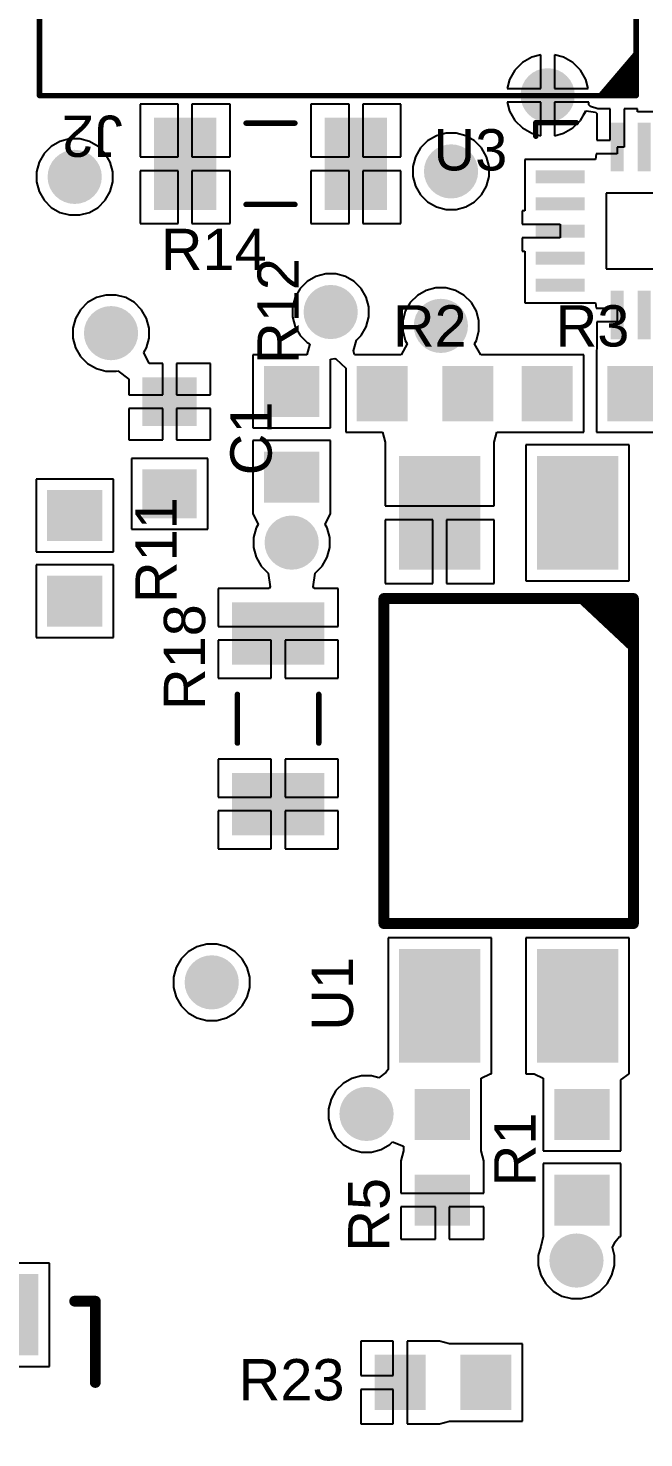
# Model space of a CAD drawing. Header units: inches. Extents: x 0 to 100, y 0 to 65.
# Drawn here: x 24.89 to 36.24, y 25.98 to 51.99 of the extents above; entities that cross this region are included whole.
import ezdxf

# ---------------------------------------------------------------- set-up
doc = ezdxf.new("R2010")
doc.units = ezdxf.units.IN
for name, color, linetype in [('Multi-Layer', 9, 'Continuous'), ('Pad Holes', 156, 'Continuous'), ('Top Layer', 1, 'Continuous'), ('Top Overlay', 2, 'Continuous'), ('Via Holes', 16, 'Continuous')]:
    doc.layers.add(name, color=color, linetype=linetype)
doc.styles.add('Arial', font='', dxfattribs={"height": 0.2})
doc.styles.get('Arial').set_extended_font_data('Arial')

# ---------------------------------------------------------------- blocks, each defined once
blk = doc.blocks.new('ESP32_WROOM_32E_318')
at = {"layer": 'Top Layer'}
for points in [[(-9.5, 9.33), (-8, 9.33), (-8, 8.43), (-9.5, 8.43)], [(8, 9.33), (9.5, 9.33), (9.5, 8.43), (8, 8.43)], [(-9.5, 8.06), (-8, 8.06), (-8, 7.16), (-9.5, 7.16)], [(8, 8.06), (9.5, 8.06), (9.5, 7.16), (8, 7.16)], [(-9.5, 6.79), (-8, 6.79), (-8, 5.89), (-9.5, 5.89)], [(8, 6.79), (9.5, 6.79), (9.5, 5.89), (8, 5.89)], [(-9.5, 5.52), (-8, 5.52), (-8, 4.62), (-9.5, 4.62)], [(8, 5.52), (9.5, 5.52), (9.5, 4.62), (8, 4.62)], [(-9.5, 4.25), (-8, 4.25), (-8, 3.35), (-9.5, 3.35)], [(8, 4.25), (9.5, 4.25), (9.5, 3.35), (8, 3.35)], [(-9.5, 2.98), (-8, 2.98), (-8, 2.08), (-9.5, 2.08)], [(-3.35, 3.01), (-2.45, 3.01), (-2.45, 2.11), (-3.35, 2.11)], [(-1.95, 3.01), (-1.05, 3.01), (-1.05, 2.11), (-1.95, 2.11)], [(-0.55, 3.01), (0.35, 3.01), (0.35, 2.11), (-0.55, 2.11)], [(8, 2.98), (9.5, 2.98), (9.5, 2.08), (8, 2.08)], [(-9.5, 1.71), (-8, 1.71), (-8, 0.81), (-9.5, 0.81)], [(-3.35, 1.61), (-2.45, 1.61), (-2.45, 0.71), (-3.35, 0.71)], [(-1.95, 1.61), (-1.05, 1.61), (-1.05, 0.71), (-1.95, 0.71)], [(-0.55, 1.61), (0.35, 1.61), (0.35, 0.71), (-0.55, 0.71)], [(8, 1.71), (9.5, 1.71), (9.5, 0.81), (8, 0.81)], [(-9.5, 0.44), (-8, 0.44), (-8, -0.46), (-9.5, -0.46)], [(8, 0.44), (9.5, 0.44), (9.5, -0.46), (8, -0.46)], [(-3.35, 0.21), (-2.45, 0.21), (-2.45, -0.69), (-3.35, -0.69)], [(-1.95, 0.21), (-1.05, 0.21), (-1.05, -0.69), (-1.95, -0.69)], [(-0.55, 0.21), (0.35, 0.21), (0.35, -0.69), (-0.55, -0.69)], [(-9.5, -0.83), (-8, -0.83), (-8, -1.73), (-9.5, -1.73)], [(8, -0.83), (9.5, -0.83), (9.5, -1.73), (8, -1.73)], [(-9.5, -2.1), (-8, -2.1), (-8, -3), (-9.5, -3)], [(8, -2.1), (9.5, -2.1), (9.5, -3), (8, -3)], [(-9.5, -3.37), (-8, -3.37), (-8, -4.27), (-9.5, -4.27)], [(8, -3.37), (9.5, -3.37), (9.5, -4.27), (8, -4.27)], [(-9.5, -4.64), (-8, -4.64), (-8, -5.54), (-9.5, -5.54)], [(8, -4.64), (9.5, -4.64), (9.5, -5.54), (8, -5.54)], [(-9.5, -5.91), (-8, -5.91), (-8, -6.81), (-9.5, -6.81)], [(8, -5.91), (9.5, -5.91), (9.5, -6.81), (8, -6.81)], [(-9.5, -7.18), (-8, -7.18), (-8, -8.08), (-9.5, -8.08)], [(8, -7.18), (9.5, -7.18), (9.5, -8.08), (8, -8.08)], [(-6.165, -9.63), (-6.165, -8.13), (-5.265, -8.13), (-5.265, -9.63)], [(-4.895, -9.63), (-4.895, -8.13), (-3.995, -8.13), (-3.995, -9.63)], [(-3.625, -9.63), (-3.625, -8.13), (-2.725, -8.13), (-2.725, -9.63)], [(-2.355, -9.63), (-2.355, -8.13), (-1.455, -8.13), (-1.455, -9.63)], [(-1.085, -9.63), (-1.085, -8.13), (-0.185, -8.13), (-0.185, -9.63)], [(0.185, -9.63), (0.185, -8.13), (1.085, -8.13), (1.085, -9.63)], [(1.455, -9.63), (1.455, -8.13), (2.355, -8.13), (2.355, -9.63)], [(2.725, -9.63), (2.725, -8.13), (3.625, -8.13), (3.625, -9.63)], [(3.995, -9.63), (3.995, -8.13), (4.895, -8.13), (4.895, -9.63)], [(5.265, -9.63), (5.265, -8.13), (6.165, -8.13), (6.165, -9.63)]]:
    blk.add_hatch(color=1, dxfattribs=at).paths.add_polyline_path(points)
at = {"layer": 'Top Overlay', "const_width": 0.2}
for points in [[(-9, 16.37), (-9, 10.75)], [(-9, 16.37), (9, 16.37)], [(9, 16.37), (9, 11)], [(-9, -8.75), (-9, -9.13)], [(9, -8.75), (9, -9.13)], [(-9, -9.13), (-7.63, -9.13)], [(7.5, -9.13), (9, -9.13)]]:
    blk.add_lwpolyline(points, dxfattribs=at)
at = {"layer": 'Top Overlay', "const_width": 0.1}
for points in [[(-9.05, 16.37, 1), (-8.95, 16.37, 1)], [(-9.05, 16.37, 1), (-8.95, 16.37, 1)], [(8.95, 16.37, 1), (9.05, 16.37, 1)], [(8.95, 16.37, 1), (9.05, 16.37, 1)], [(8.95, 11, 1), (9.05, 11, 1)], [(-9.05, 10.75, 1), (-8.95, 10.75, 1)], [(-9.05, -8.75, 1), (-8.95, -8.75, 1)], [(8.95, -8.75, 1), (9.05, -8.75, 1)], [(-9.05, -9.13, 1), (-8.95, -9.13, 1)], [(-9.05, -9.13, 1), (-8.95, -9.13, 1)], [(-7.68, -9.13, 1), (-7.58, -9.13, 1)], [(7.45, -9.13, 1), (7.55, -9.13, 1)], [(8.95, -9.13, 1), (9.05, -9.13, 1)], [(8.95, -9.13, 1), (9.05, -9.13, 1)]]:
    blk.add_lwpolyline(points, format="xyb", close=True, dxfattribs=at)
blk = doc.blocks.new('RESC3115X06N_328')
at = {"layer": 'Top Layer'}
for points in [[(-2.15, -0.85), (-2.15, 0.85), (-1, 0.85), (-1, -0.85)], [(1, -0.85), (1, 0.85), (2.15, 0.85), (2.15, -0.85)]]:
    blk.add_hatch(color=1, dxfattribs=at).paths.add_polyline_path(points)
at = {"layer": 'Top Overlay', "const_width": 0.1}
for points in [[(-0.45, 0.75), (0.45, 0.75)], [(-0.45, -0.75), (0.45, -0.75)]]:
    blk.add_lwpolyline(points, dxfattribs=at)
at = {"layer": 'Top Overlay', "const_width": 0.05}
for points in [[(-0.475, 0.75, 1), (-0.425, 0.75, 1)], [(0.425, 0.75, 1), (0.475, 0.75, 1)], [(-0.475, -0.75, 1), (-0.425, -0.75, 1)], [(0.425, -0.75, 1), (0.475, -0.75, 1)]]:
    blk.add_lwpolyline(points, format="xyb", close=True, dxfattribs=at)
blk = doc.blocks.new('RESC3115X06N_329')
at = {"layer": 'Top Layer'}
for points in [[(-2.15, -0.85), (-2.15, 0.85), (-1, 0.85), (-1, -0.85)], [(1, -0.85), (1, 0.85), (2.15, 0.85), (2.15, -0.85)]]:
    blk.add_hatch(color=1, dxfattribs=at).paths.add_polyline_path(points)
at = {"layer": 'Top Overlay', "const_width": 0.1}
for points in [[(-0.45, 0.75), (0.45, 0.75)], [(-0.45, -0.75), (0.45, -0.75)]]:
    blk.add_lwpolyline(points, dxfattribs=at)
at = {"layer": 'Top Overlay', "const_width": 0.05}
for points in [[(-0.475, 0.75, 1), (-0.425, 0.75, 1)], [(0.425, 0.75, 1), (0.475, 0.75, 1)], [(-0.475, -0.75, 1), (-0.425, -0.75, 1)], [(0.425, -0.75, 1), (0.475, -0.75, 1)]]:
    blk.add_lwpolyline(points, format="xyb", close=True, dxfattribs=at)
blk = doc.blocks.new('74LVC125ABQ_331')
at = {"layer": 'Top Layer'}
for points in [[(-1.12, 0.85), (-1.12, 1.75), (-0.88, 1.75), (-0.88, 0.85)], [(-0.62, 0.85), (-0.62, 1.75), (-0.38, 1.75), (-0.38, 0.85)], [(-0.12, 0.85), (-0.12, 1.75), (0.12, 1.75), (0.12, 0.85)], [(0.38, 0.85), (0.38, 1.75), (0.62, 1.75), (0.62, 0.85)], [(0.88, 0.85), (0.88, 1.75), (1.12, 1.75), (1.12, 0.85)], [(-2, 0.37), (-1.1, 0.37), (-1.1, 0.13), (-2, 0.13)], [(1.1, 0.37), (2, 0.37), (2, 0.13), (1.1, 0.13)], [(-2, -0.13), (-1.1, -0.13), (-1.1, -0.37), (-2, -0.37)], [(1.1, -0.13), (2, -0.13), (2, -0.37), (1.1, -0.37)], [(-1.12, -1.75), (-1.12, -0.85), (-0.88, -0.85), (-0.88, -1.75)], [(-0.62, -1.75), (-0.62, -0.85), (-0.38, -0.85), (-0.38, -1.75)], [(-0.12, -1.75), (-0.12, -0.85), (0.12, -0.85), (0.12, -1.75)], [(0.38, -1.75), (0.38, -0.85), (0.62, -0.85), (0.62, -1.75)], [(0.88, -1.75), (0.88, -0.85), (1.12, -0.85), (1.12, -1.75)]]:
    blk.add_hatch(color=1, dxfattribs=at).paths.add_polyline_path(points)
for p, q in [((-0.7, 0.45), (-0.7, -0.45)), ((0.7, 0.45), (-0.7, 0.45)), ((0.7, -0.45), (0.7, 0.45)), ((-0.7, -0.45), (0.7, -0.45))]:
    blk.add_line(p, q, dxfattribs=at)
at = {"layer": 'Top Overlay', "const_width": 0.1}
for points in [[(-2, -1.75), (-2, -1)], [(-1.75, -1.75), (-2, -1.75)]]:
    blk.add_lwpolyline(points, dxfattribs=at)
at = {"layer": 'Top Overlay', "const_width": 0.05}
for points in [[(-2.025, -1, 1), (-1.975, -1, 1)], [(-2.025, -1.75, 1), (-1.975, -1.75, 1)], [(-2.025, -1.75, 1), (-1.975, -1.75, 1)], [(-1.775, -1.75, 1), (-1.725, -1.75, 1)]]:
    blk.add_lwpolyline(points, format="xyb", close=True, dxfattribs=at)
blk = doc.blocks.new('FOD817A3SD_333')
at = {"layer": 'Top Layer'}
for points in [[(-5.6, 2.02), (-3.5, 2.02), (-3.5, 0.52), (-5.6, 0.52)], [(3.5, 2.02), (5.6, 2.02), (5.6, 0.52), (3.5, 0.52)], [(-5.6, -0.52), (-3.5, -0.52), (-3.5, -2.02), (-5.6, -2.02)], [(3.5, -0.52), (5.6, -0.52), (5.6, -2.02), (3.5, -2.02)]]:
    blk.add_hatch(color=1, dxfattribs=at).paths.add_polyline_path(points)
at = {"layer": 'Top Overlay'}
for points, const_width in [([(-2.969, -2.3), (-2.969, 2.3)], 0.2), ([(3.031, 2.3), (-2.969, 2.3)], 0.2), ([(3.031, -2.3), (3.031, 2.3)], 0.2), ([(-3.002, 1.336), (-2.143, 2.257)], 0.1), ([(-2.994, 1.379), (-2.958, 2.2)], 0.1), ([(-2.924, 1.422), (-2.958, 2.2)], 0.1), ([(-2.957, 1.294), (-2.065, 2.244)], 0.1), ([(-2.924, 1.422), (-2.884, 2.21)], 0.1), ([(-2.881, 1.442), (-2.884, 2.21)], 0.1), ([(-2.881, 1.442), (-2.814, 2.183)], 0.1), ([(-2.791, 1.563), (-2.814, 2.183)], 0.1), ([(-2.791, 1.563), (-2.744, 2.247)], 0.1), ([(-2.717, 1.663), (-2.744, 2.247)], 0.1), ([(-2.717, 1.663), (-2.664, 2.243)], 0.1), ([(-2.661, 1.723), (-2.664, 2.243)], 0.1), ([(-2.661, 1.723), (-2.621, 2.22)], 0.1), ([(-2.594, 1.763), (-2.621, 2.22)], 0.1), ([(-2.594, 1.763), (-2.537, 2.237)], 0.1), ([(-2.511, 1.84), (-2.537, 2.237)], 0.1), ([(-2.511, 1.84), (-2.494, 2.28)], 0.1), ([(-2.43, 1.953), (-2.494, 2.28)], 0.1), ([(-2.43, 1.953), (-2.424, 2.243)], 0.1), ([(-2.367, 1.99), (-2.424, 2.243)], 0.1), ([(-2.414, 1.96), (-2.254, 2.123)], 0.1), ([(-2.367, 1.99), (-2.334, 2.247)], 0.1), ([(-2.3, 2.056), (-2.334, 2.247)], 0.1), ([(-2.3, 2.056), (-2.247, 2.237)], 0.1), ([(-2.254, 2.123), (-2.19, 2.2)], 0.1), ([(-2.184, 2.227), (-2.247, 2.237)], 0.1), ([(-2.19, 2.2), (-2.184, 2.227)], 0.1), ([(-2.617, 1.806), (-2.521, 1.886)], 0.1), ([(-2.521, 1.886), (-2.414, 1.96)], 0.1), ([(3.031, -2.3), (-2.969, -2.3)], 0.2)]:
    blk.add_lwpolyline(points, dxfattribs=dict(at, const_width=const_width))
for points, const_width in [([(-3.019, 2.3, 1), (-2.919, 2.3, 1)], 0.1), ([(-3.019, 2.3, 1), (-2.919, 2.3, 1)], 0.1), ([(2.981, 2.3, 1), (3.081, 2.3, 1)], 0.1), ([(2.981, 2.3, 1), (3.081, 2.3, 1)], 0.1), ([(-2.983, 2.2, 1), (-2.933, 2.2, 1)], 0.05), ([(-2.983, 2.2, 1), (-2.933, 2.2, 1)], 0.05), ([(-2.909, 2.21, 1), (-2.859, 2.21, 1)], 0.05), ([(-2.909, 2.21, 1), (-2.859, 2.21, 1)], 0.05), ([(-2.839, 2.183, 1), (-2.789, 2.183, 1)], 0.05), ([(-2.839, 2.183, 1), (-2.789, 2.183, 1)], 0.05), ([(-2.769, 2.247, 1), (-2.719, 2.247, 1)], 0.05), ([(-2.769, 2.247, 1), (-2.719, 2.247, 1)], 0.05), ([(-2.689, 2.243, 1), (-2.639, 2.243, 1)], 0.05), ([(-2.689, 2.243, 1), (-2.639, 2.243, 1)], 0.05), ([(-2.646, 2.22, 1), (-2.596, 2.22, 1)], 0.05), ([(-2.646, 2.22, 1), (-2.596, 2.22, 1)], 0.05), ([(-2.562, 2.237, 1), (-2.512, 2.237, 1)], 0.05), ([(-2.562, 2.237, 1), (-2.512, 2.237, 1)], 0.05), ([(-2.519, 2.28, 1), (-2.469, 2.28, 1)], 0.05), ([(-2.519, 2.28, 1), (-2.469, 2.28, 1)], 0.05), ([(-2.449, 2.243, 1), (-2.399, 2.243, 1)], 0.05), ([(-2.449, 2.243, 1), (-2.399, 2.243, 1)], 0.05), ([(-2.359, 2.247, 1), (-2.309, 2.247, 1)], 0.05), ([(-2.359, 2.247, 1), (-2.309, 2.247, 1)], 0.05), ([(-2.325, 2.056, 1), (-2.275, 2.056, 1)], 0.05), ([(-2.325, 2.056, 1), (-2.275, 2.056, 1)], 0.05), ([(-2.279, 2.123, 1), (-2.229, 2.123, 1)], 0.05), ([(-2.279, 2.123, 1), (-2.229, 2.123, 1)], 0.05), ([(-2.272, 2.237, 1), (-2.222, 2.237, 1)], 0.05), ([(-2.272, 2.237, 1), (-2.222, 2.237, 1)], 0.05), ([(-2.215, 2.2, 1), (-2.165, 2.2, 1)], 0.05), ([(-2.215, 2.2, 1), (-2.165, 2.2, 1)], 0.05), ([(-2.209, 2.227, 1), (-2.159, 2.227, 1)], 0.05), ([(-2.209, 2.227, 1), (-2.159, 2.227, 1)], 0.05), ([(-2.168, 2.257, 1), (-2.118, 2.257, 1)], 0.05), ([(-2.09, 2.244, 1), (-2.04, 2.244, 1)], 0.05), ([(-2.642, 1.806, 1), (-2.592, 1.806, 1)], 0.05), ([(-2.546, 1.886, 1), (-2.496, 1.886, 1)], 0.05), ([(-2.546, 1.886, 1), (-2.496, 1.886, 1)], 0.05), ([(-2.536, 1.84, 1), (-2.486, 1.84, 1)], 0.05), ([(-2.536, 1.84, 1), (-2.486, 1.84, 1)], 0.05), ([(-2.455, 1.953, 1), (-2.405, 1.953, 1)], 0.05), ([(-2.455, 1.953, 1), (-2.405, 1.953, 1)], 0.05), ([(-2.439, 1.96, 1), (-2.389, 1.96, 1)], 0.05), ([(-2.439, 1.96, 1), (-2.389, 1.96, 1)], 0.05), ([(-2.392, 1.99, 1), (-2.342, 1.99, 1)], 0.05), ([(-2.392, 1.99, 1), (-2.342, 1.99, 1)], 0.05), ([(-2.816, 1.563, 1), (-2.766, 1.563, 1)], 0.05), ([(-2.816, 1.563, 1), (-2.766, 1.563, 1)], 0.05), ([(-2.742, 1.663, 1), (-2.692, 1.663, 1)], 0.05), ([(-2.742, 1.663, 1), (-2.692, 1.663, 1)], 0.05), ([(-2.686, 1.723, 1), (-2.636, 1.723, 1)], 0.05), ([(-2.686, 1.723, 1), (-2.636, 1.723, 1)], 0.05), ([(-2.619, 1.763, 1), (-2.569, 1.763, 1)], 0.05), ([(-2.619, 1.763, 1), (-2.569, 1.763, 1)], 0.05), ([(-3.027, 1.336, 1), (-2.977, 1.336, 1)], 0.05), ([(-3.019, 1.379, 1), (-2.969, 1.379, 1)], 0.05), ([(-2.982, 1.294, 1), (-2.932, 1.294, 1)], 0.05), ([(-2.949, 1.422, 1), (-2.899, 1.422, 1)], 0.05), ([(-2.949, 1.422, 1), (-2.899, 1.422, 1)], 0.05), ([(-2.906, 1.442, 1), (-2.856, 1.442, 1)], 0.05), ([(-2.906, 1.442, 1), (-2.856, 1.442, 1)], 0.05), ([(-3.019, -2.3, 1), (-2.919, -2.3, 1)], 0.1), ([(-3.019, -2.3, 1), (-2.919, -2.3, 1)], 0.1), ([(2.981, -2.3, 1), (3.081, -2.3, 1)], 0.1), ([(2.981, -2.3, 1), (3.081, -2.3, 1)], 0.1)]:
    blk.add_lwpolyline(points, format="xyb", close=True, dxfattribs=dict(at, const_width=const_width))
blk = doc.blocks.new('RES_0603_338')
at = {"layer": 'Top Layer'}
for points in [[(-1.26, 0.51), (-0.32, 0.51), (-0.32, -0.51), (-1.26, -0.51)], [(0.32, 0.51), (1.26, 0.51), (1.26, -0.51), (0.32, -0.51)]]:
    blk.add_hatch(color=1, dxfattribs=at).paths.add_polyline_path(points)
blk = doc.blocks.new('RES_0603_340')
at = {"layer": 'Top Layer'}
for points in [[(-1.26, 0.51), (-0.32, 0.51), (-0.32, -0.51), (-1.26, -0.51)], [(0.32, 0.51), (1.26, 0.51), (1.26, -0.51), (0.32, -0.51)]]:
    blk.add_hatch(color=1, dxfattribs=at).paths.add_polyline_path(points)
blk = doc.blocks.new('RES_0603_344')
at = {"layer": 'Top Layer'}
for points in [[(-1.26, 0.51), (-0.32, 0.51), (-0.32, -0.51), (-1.26, -0.51)], [(0.32, 0.51), (1.26, 0.51), (1.26, -0.51), (0.32, -0.51)]]:
    blk.add_hatch(color=1, dxfattribs=at).paths.add_polyline_path(points)
blk = doc.blocks.new('RES_0603_345')
at = {"layer": 'Top Layer'}
for points in [[(-1.26, 0.51), (-0.32, 0.51), (-0.32, -0.51), (-1.26, -0.51)], [(0.32, 0.51), (1.26, 0.51), (1.26, -0.51), (0.32, -0.51)]]:
    blk.add_hatch(color=1, dxfattribs=at).paths.add_polyline_path(points)
blk = doc.blocks.new('T________B_____4P___2_54P_346')
at = {"layer": 'Multi-Layer'}
blk.add_hatch(color=9, dxfattribs=at).paths.add_polyline_path([(-4.785, 0.975), (-2.835, 0.975), (-2.835, -0.975), (-4.785, -0.975)])
h = blk.add_hatch(color=9, dxfattribs=at)
edge = h.paths.add_edge_path()
edge.add_arc((-1.27, 0), 0.975, 0, 360)
h = blk.add_hatch(color=9, dxfattribs=at)
edge = h.paths.add_edge_path()
edge.add_arc((1.27, 0), 0.975, 0, 360)
h = blk.add_hatch(color=9, dxfattribs=at)
edge = h.paths.add_edge_path()
edge.add_arc((3.81, 0), 0.975, 0, 360)
at = {"layer": 'Pad Holes'}
h = blk.add_hatch(color=7, dxfattribs=at)
edge = h.paths.add_edge_path()
edge.add_arc((-3.81, 0), 0.65, 0, 360)
h = blk.add_hatch(color=7, dxfattribs=at)
edge = h.paths.add_edge_path()
edge.add_arc((-1.27, 0), 0.65, 0, 360)
h = blk.add_hatch(color=7, dxfattribs=at)
edge = h.paths.add_edge_path()
edge.add_arc((1.27, 0), 0.65, 0, 360)
h = blk.add_hatch(color=7, dxfattribs=at)
edge = h.paths.add_edge_path()
edge.add_arc((3.81, 0), 0.65, 0, 360)
at = {"layer": 'Top Layer'}
blk.add_hatch(color=1, dxfattribs=at).paths.add_polyline_path([(-4.785, 0.975), (-2.835, 0.975), (-2.835, -0.975), (-4.785, -0.975)])
h = blk.add_hatch(color=1, dxfattribs=at)
edge = h.paths.add_edge_path()
edge.add_arc((-1.27, 0), 0.975, 0, 360)
h = blk.add_hatch(color=1, dxfattribs=at)
edge = h.paths.add_edge_path()
edge.add_arc((1.27, 0), 0.975, 0, 360)
h = blk.add_hatch(color=1, dxfattribs=at)
edge = h.paths.add_edge_path()
edge.add_arc((3.81, 0), 0.975, 0, 360)
at = {"layer": 'Top Overlay', "const_width": 0.1}
for points in [[(5.5, 3.25), (-5.5, 3.25)], [(-5.5, 3.25), (-5.5, -3.75)], [(-5.199, 3.238), (-5.49, 2.856)], [(-5.312, 3.21), (-5.49, 2.856)], [(-5.061, 3.243), (-5.488, 2.726)], [(-5.039, 3.229), (-5.488, 2.726)], [(-4.861, 3.227), (-5.485, 2.493)], [(-4.92, 3.229), (-5.481, 2.6)], [(-5.371, 3.236), (-5.479, 3.095)], [(-5.061, 3.243), (-5.461, 3.032)], [(-5.312, 3.21), (-5.461, 3.032)], [(-5.199, 3.238), (-5.371, 3.236)], [(-5.129, 3.208), (-5.216, 3.12)], [(-5.025, 3.208), (-5.129, 3.208)], [(-4.92, 3.229), (-5.039, 3.229)], [(5.5, 3.25), (5.5, -3.75)], [(-5.481, 2.6), (-5.485, 2.493)], [(5.5, -3.75), (-5.5, -3.75)]]:
    blk.add_lwpolyline(points, dxfattribs=at)
at = {"layer": 'Top Overlay', "const_width": 0.05}
for points in [[(-5.525, 3.25, 1), (-5.475, 3.25, 1)], [(-5.525, 3.25, 1), (-5.475, 3.25, 1)], [(-5.504, 3.095, 1), (-5.454, 3.095, 1)], [(-5.396, 3.236, 1), (-5.346, 3.236, 1)], [(-5.396, 3.236, 1), (-5.346, 3.236, 1)], [(-5.337, 3.21, 1), (-5.287, 3.21, 1)], [(-5.337, 3.21, 1), (-5.287, 3.21, 1)], [(-5.241, 3.12, 1), (-5.191, 3.12, 1)], [(-5.224, 3.238, 1), (-5.174, 3.238, 1)], [(-5.224, 3.238, 1), (-5.174, 3.238, 1)], [(-5.154, 3.208, 1), (-5.104, 3.208, 1)], [(-5.154, 3.208, 1), (-5.104, 3.208, 1)], [(-5.086, 3.243, 1), (-5.036, 3.243, 1)], [(-5.086, 3.243, 1), (-5.036, 3.243, 1)], [(-5.064, 3.229, 1), (-5.014, 3.229, 1)], [(-5.064, 3.229, 1), (-5.014, 3.229, 1)], [(-5.05, 3.208, 1), (-5, 3.208, 1)], [(-4.945, 3.229, 1), (-4.895, 3.229, 1)], [(-4.945, 3.229, 1), (-4.895, 3.229, 1)], [(-4.886, 3.227, 1), (-4.836, 3.227, 1)], [(5.475, 3.25, 1), (5.525, 3.25, 1)], [(5.475, 3.25, 1), (5.525, 3.25, 1)], [(-5.515, 2.856, 1), (-5.465, 2.856, 1)], [(-5.515, 2.856, 1), (-5.465, 2.856, 1)], [(-5.486, 3.032, 1), (-5.436, 3.032, 1)], [(-5.486, 3.032, 1), (-5.436, 3.032, 1)], [(-5.513, 2.726, 1), (-5.463, 2.726, 1)], [(-5.513, 2.726, 1), (-5.463, 2.726, 1)], [(-5.506, 2.6, 1), (-5.456, 2.6, 1)], [(-5.506, 2.6, 1), (-5.456, 2.6, 1)], [(-5.51, 2.493, 1), (-5.46, 2.493, 1)], [(-5.51, 2.493, 1), (-5.46, 2.493, 1)], [(-5.525, -3.75, 1), (-5.475, -3.75, 1)], [(-5.525, -3.75, 1), (-5.475, -3.75, 1)], [(5.475, -3.75, 1), (5.525, -3.75, 1)], [(5.475, -3.75, 1), (5.525, -3.75, 1)]]:
    blk.add_lwpolyline(points, format="xyb", close=True, dxfattribs=at)
blk = doc.blocks.new('RES_0603_350')
at = {"layer": 'Top Layer'}
for points in [[(-1.26, 0.51), (-0.32, 0.51), (-0.32, -0.51), (-1.26, -0.51)], [(0.32, 0.51), (1.26, 0.51), (1.26, -0.51), (0.32, -0.51)]]:
    blk.add_hatch(color=1, dxfattribs=at).paths.add_polyline_path(points)
blk = doc.blocks.new('RES_0603_373')
at = {"layer": 'Top Layer'}
for points in [[(-1.26, 0.51), (-0.32, 0.51), (-0.32, -0.51), (-1.26, -0.51)], [(0.32, 0.51), (1.26, 0.51), (1.26, -0.51), (0.32, -0.51)]]:
    blk.add_hatch(color=1, dxfattribs=at).paths.add_polyline_path(points)
blk = doc.blocks.new('RES_0603_374')
at = {"layer": 'Top Layer'}
for points in [[(-1.26, 0.51), (-0.32, 0.51), (-0.32, -0.51), (-1.26, -0.51)], [(0.32, 0.51), (1.26, 0.51), (1.26, -0.51), (0.32, -0.51)]]:
    blk.add_hatch(color=1, dxfattribs=at).paths.add_polyline_path(points)
blk = doc.blocks.new('CAPC1608X10N_387')
at = {"layer": 'Top Layer'}
for points in [[(-1.3, -0.5), (-1.3, 0.5), (-0.4, 0.5), (-0.4, -0.5)], [(0.4, -0.5), (0.4, 0.5), (1.3, 0.5), (1.3, -0.5)]]:
    blk.add_hatch(color=1, dxfattribs=at).paths.add_polyline_path(points)

msp = doc.modelspace()

# ---------------------------------------------------------------- hatches: boundary and pattern name
at = {"layer": 'Top Layer'}
h = msp.add_hatch(color=1, dxfattribs=at)
edge = h.paths.add_edge_path()
edge.add_arc((34.469, 50.756), 0.5, 0, 360)
h = msp.add_hatch(color=1, dxfattribs=at)
edge = h.paths.add_edge_path()
edge.add_arc((25.75, 49.25), 0.5, 0, 360)
h = msp.add_hatch(color=1, dxfattribs=at)
edge = h.paths.add_edge_path()
edge.add_arc((32.688, 49.351), 0.5, 0, 360)
h = msp.add_hatch(color=1, dxfattribs=at)
edge = h.paths.add_edge_path()
edge.add_arc((30.469, 46.756), 0.5, 0, 360)
h = msp.add_hatch(color=1, dxfattribs=at)
edge = h.paths.add_edge_path()
edge.add_arc((26.42, 46.366), 0.5, 0, 360)
h = msp.add_hatch(color=1, dxfattribs=at)
edge = h.paths.add_edge_path()
edge.add_arc((32.5, 46.5), 0.5, 0, 360)
h = msp.add_hatch(color=1, dxfattribs=at)
edge = h.paths.add_edge_path()
edge.add_arc((29.75, 42.5), 0.5, 0, 360)
h = msp.add_hatch(color=1, dxfattribs=at)
edge = h.paths.add_edge_path()
edge.add_arc((28.276, 34.384), 0.5, 0, 360)
h = msp.add_hatch(color=1, dxfattribs=at)
edge = h.paths.add_edge_path()
edge.add_arc((31.13, 31.956), 0.5, 0, 360)
h = msp.add_hatch(color=1, dxfattribs=at)
edge = h.paths.add_edge_path()
edge.add_arc((35, 29.25), 0.5, 0, 360)
at = {"layer": 'Via Holes'}
h = msp.add_hatch(color=7, dxfattribs=at)
edge = h.paths.add_edge_path()
edge.add_arc((34.469, 50.756), 0.25, 0, 360)
h = msp.add_hatch(color=7, dxfattribs=at)
edge = h.paths.add_edge_path()
edge.add_arc((25.75, 49.25), 0.25, 0, 360)
h = msp.add_hatch(color=7, dxfattribs=at)
edge = h.paths.add_edge_path()
edge.add_arc((32.688, 49.351), 0.25, 0, 360)
h = msp.add_hatch(color=7, dxfattribs=at)
edge = h.paths.add_edge_path()
edge.add_arc((30.469, 46.756), 0.25, 0, 360)
h = msp.add_hatch(color=7, dxfattribs=at)
edge = h.paths.add_edge_path()
edge.add_arc((26.42, 46.366), 0.25, 0, 360)
h = msp.add_hatch(color=7, dxfattribs=at)
edge = h.paths.add_edge_path()
edge.add_arc((32.5, 46.5), 0.25, 0, 360)
h = msp.add_hatch(color=7, dxfattribs=at)
edge = h.paths.add_edge_path()
edge.add_arc((29.75, 42.5), 0.25, 0, 360)
h = msp.add_hatch(color=7, dxfattribs=at)
edge = h.paths.add_edge_path()
edge.add_arc((28.276, 34.384), 0.25, 0, 360)
h = msp.add_hatch(color=7, dxfattribs=at)
edge = h.paths.add_edge_path()
edge.add_arc((31.13, 31.956), 0.25, 0, 360)
h = msp.add_hatch(color=7, dxfattribs=at)
edge = h.paths.add_edge_path()
edge.add_arc((35, 29.25), 0.25, 0, 360)

# ---------------------------------------------------------------- linework, layer by layer
at = {"layer": 'Top Layer'}
for p, q in [((34.006, 51.36), (33.866, 51.219)), ((34.178, 51.459), (34.006, 51.36)), ((34.342, 51.503), (34.178, 51.459)), ((34.342, 50.883), (34.342, 51.503)), ((34.76, 51.459), (34.596, 51.503)), ((34.596, 51.503), (34.596, 50.883)), ((34.932, 51.36), (34.76, 51.459)), ((35.073, 51.219), (34.932, 51.36)), ((33.767, 51.047), (33.723, 50.883)), ((33.866, 51.219), (33.767, 51.047)), ((35.172, 51.047), (35.073, 51.219)), ((35.216, 50.883), (35.172, 51.047)), ((33.723, 50.883), (34.342, 50.883)), ((34.596, 50.883), (35.216, 50.883)), ((27.658, 50.595), (26.956, 50.595)), ((26.956, 50.595), (26.956, 49.618)), ((27.658, 49.618), (27.658, 50.595)), ((28.614, 50.595), (27.912, 50.595)), ((27.912, 50.595), (27.912, 49.618)), ((28.614, 49.618), (28.614, 50.595)), ((30.808, 50.595), (30.106, 50.595)), ((30.106, 50.595), (30.106, 49.618)), ((30.808, 49.618), (30.808, 50.595)), ((31.764, 50.595), (31.062, 50.595)), ((31.062, 50.595), (31.062, 49.618)), ((31.764, 49.618), (31.764, 50.595)), ((34.342, 50.629), (33.723, 50.629)), ((33.723, 50.629), (33.767, 50.465)), ((34.342, 50.01), (34.342, 50.629)), ((35.225, 50.629), (34.596, 50.629)), ((34.596, 50.629), (34.596, 50.01)), ((35.229, 50.578), (35.225, 50.629)), ((35.261, 50.549), (35.229, 50.578)), ((35.393, 50.504), (35.261, 50.549)), ((35.554, 50.504), (35.393, 50.504)), ((35.623, 50.504), (35.554, 50.504)), ((35.623, 49.927), (35.623, 50.504)), ((36.124, 50.504), (35.877, 50.504)), ((35.877, 50.504), (35.877, 49.8)), ((36.124, 50.453), (36.124, 50.504)), ((33.767, 50.465), (33.866, 50.293)), ((33.866, 50.293), (34.006, 50.153)), ((34.932, 50.153), (35.073, 50.293)), ((35.073, 50.293), (35.172, 50.465)), ((35.132, 50.396), (35.174, 50.466)), ((35.172, 50.465), (35.132, 50.396)), ((35.172, 50.465), (35.181, 50.467)), ((35.174, 50.466), (35.172, 50.465)), ((35.181, 50.467), (35.351, 50.445)), ((35.351, 50.445), (35.376, 50.422)), ((35.376, 50.422), (35.376, 50.315)), ((35.376, 50.315), (35.376, 50.315)), ((35.376, 50.315), (35.376, 50.308)), ((35.376, 50.308), (35.376, 49.927)), ((36.573, 50.453), (36.124, 50.453)), ((25.657, 49.953), (25.479, 49.905)), ((25.843, 49.953), (25.657, 49.953)), ((26.021, 49.905), (25.843, 49.953)), ((32.417, 50.007), (32.256, 49.914)), ((32.596, 50.055), (32.417, 50.007)), ((32.781, 50.055), (32.596, 50.055)), ((32.96, 50.007), (32.781, 50.055)), ((33.12, 49.914), (32.96, 50.007)), ((34.006, 50.153), (34.178, 50.054)), ((34.178, 50.054), (34.342, 50.01)), ((34.596, 50.01), (34.76, 50.054)), ((34.76, 50.054), (34.932, 50.153)), ((25.318, 49.813), (25.187, 49.682)), ((25.479, 49.905), (25.318, 49.813)), ((26.182, 49.813), (26.021, 49.905)), ((26.313, 49.682), (26.182, 49.813)), ((32.126, 49.783), (32.033, 49.623)), ((32.256, 49.914), (32.126, 49.783)), ((33.251, 49.783), (33.12, 49.914)), ((33.343, 49.623), (33.251, 49.783)), ((35.376, 49.927), (35.623, 49.927)), ((35.877, 49.8), (35.75, 49.8)), ((35.75, 49.8), (35.75, 49.673)), ((25.095, 49.521), (25.047, 49.343)), ((25.187, 49.682), (25.095, 49.521)), ((26.405, 49.521), (26.313, 49.682)), ((26.453, 49.343), (26.405, 49.521)), ((26.956, 49.618), (27.658, 49.618)), ((27.912, 49.618), (28.614, 49.618)), ((30.106, 49.618), (30.808, 49.618)), ((31.062, 49.618), (31.764, 49.618)), ((32.033, 49.623), (31.985, 49.444)), ((31.985, 49.444), (31.985, 49.259)), ((33.391, 49.444), (33.343, 49.623)), ((33.391, 49.259), (33.391, 49.444)), ((35.353, 49.573), (34.047, 49.573)), ((34.047, 49.573), (34.047, 48.624)), ((35.365, 49.673), (35.353, 49.573)), ((35.75, 49.673), (35.365, 49.673)), ((25.047, 49.343), (25.047, 49.157)), ((26.453, 49.157), (26.453, 49.343)), ((27.658, 49.364), (26.956, 49.364)), ((26.956, 49.364), (26.956, 48.387)), ((27.658, 48.387), (27.658, 49.364)), ((28.614, 49.364), (27.912, 49.364)), ((27.912, 49.364), (27.912, 48.387)), ((28.614, 48.387), (28.614, 49.364)), ((30.808, 49.364), (30.106, 49.364)), ((30.106, 49.364), (30.106, 48.387)), ((30.808, 48.387), (30.808, 49.364)), ((31.764, 49.364), (31.062, 49.364)), ((31.062, 49.364), (31.062, 48.387)), ((31.764, 48.387), (31.764, 49.364)), ((31.985, 49.259), (32.033, 49.08)), ((33.343, 49.08), (33.391, 49.259)), ((25.047, 49.157), (25.095, 48.979)), ((25.095, 48.979), (25.187, 48.818)), ((26.313, 48.818), (26.405, 48.979)), ((26.405, 48.979), (26.453, 49.157)), ((32.033, 49.08), (32.126, 48.92)), ((32.126, 48.92), (32.256, 48.789)), ((33.12, 48.789), (33.251, 48.92)), ((33.251, 48.92), (33.343, 49.08)), ((25.187, 48.818), (25.318, 48.687)), ((25.318, 48.687), (25.479, 48.595)), ((26.021, 48.595), (26.182, 48.687)), ((26.182, 48.687), (26.313, 48.818)), ((32.256, 48.789), (32.417, 48.696)), ((32.417, 48.696), (32.596, 48.648)), ((32.781, 48.648), (32.96, 48.696)), ((32.96, 48.696), (33.12, 48.789)), ((25.479, 48.595), (25.657, 48.547)), ((25.657, 48.547), (25.843, 48.547)), ((25.843, 48.547), (26.021, 48.595)), ((32.596, 48.648), (32.781, 48.648)), ((34.047, 48.624), (33.996, 48.624)), ((33.996, 48.624), (33.996, 48.377)), ((26.956, 48.387), (27.658, 48.387)), ((27.912, 48.387), (28.614, 48.387)), ((30.106, 48.387), (30.808, 48.387)), ((31.062, 48.387), (31.764, 48.387)), ((33.996, 48.377), (34.7, 48.377)), ((34.7, 48.377), (34.7, 48.123)), ((34.7, 48.123), (33.996, 48.123)), ((33.996, 48.123), (33.996, 47.876)), ((33.996, 47.876), (34.047, 47.876)), ((34.047, 47.876), (34.047, 46.927)), ((30.198, 47.412), (30.038, 47.319)), ((30.377, 47.459), (30.198, 47.412)), ((30.562, 47.459), (30.377, 47.459)), ((30.741, 47.412), (30.562, 47.459)), ((30.901, 47.319), (30.741, 47.412)), ((29.907, 47.188), (29.814, 47.028)), ((30.038, 47.319), (29.907, 47.188)), ((31.032, 47.188), (30.901, 47.319)), ((31.125, 47.028), (31.032, 47.188)), ((32.229, 47.155), (32.068, 47.063)), ((32.407, 47.203), (32.229, 47.155)), ((32.593, 47.203), (32.407, 47.203)), ((32.771, 47.155), (32.593, 47.203)), ((32.932, 47.063), (32.771, 47.155)), ((25.988, 46.929), (25.857, 46.798)), ((26.149, 47.021), (25.988, 46.929)), ((26.327, 47.069), (26.149, 47.021)), ((26.513, 47.069), (26.327, 47.069)), ((26.691, 47.021), (26.513, 47.069)), ((26.852, 46.929), (26.691, 47.021)), ((26.983, 46.798), (26.852, 46.929)), ((29.814, 47.028), (29.766, 46.849)), ((29.766, 46.849), (29.766, 46.664)), ((31.173, 46.849), (31.125, 47.028)), ((31.173, 46.664), (31.173, 46.849)), ((31.937, 46.932), (31.845, 46.771)), ((32.068, 47.063), (31.937, 46.932)), ((33.063, 46.932), (32.932, 47.063)), ((33.155, 46.771), (33.063, 46.932)), ((34.047, 46.927), (35.353, 46.927)), ((35.353, 46.927), (35.365, 46.827)), ((25.765, 46.637), (25.717, 46.458)), ((25.857, 46.798), (25.765, 46.637)), ((27.075, 46.637), (26.983, 46.798)), ((27.123, 46.458), (27.075, 46.637)), ((29.766, 46.664), (29.814, 46.485)), ((31.125, 46.485), (31.173, 46.664)), ((31.845, 46.771), (31.797, 46.593)), ((31.797, 46.593), (31.797, 46.407)), ((33.203, 46.593), (33.155, 46.771)), ((33.203, 46.407), (33.203, 46.593)), ((35.365, 46.827), (35.75, 46.827)), ((35.75, 46.573), (35.376, 46.573)), ((35.376, 46.573), (35.376, 46.163)), ((35.75, 46.827), (35.75, 46.573)), ((25.717, 46.458), (25.717, 46.273)), ((27.123, 46.273), (27.123, 46.458)), ((29.814, 46.485), (29.907, 46.325)), ((29.907, 46.325), (30.038, 46.194)), ((30.942, 46.234), (31.032, 46.325)), ((31.032, 46.325), (31.125, 46.485)), ((31.797, 46.407), (31.845, 46.229)), ((33.155, 46.229), (33.203, 46.407)), ((25.717, 46.273), (25.765, 46.094)), ((25.765, 46.094), (25.857, 45.934)), ((27.025, 46.007), (27.075, 46.094)), ((27.075, 46.094), (27.123, 46.273)), ((30.085, 46.166), (30.03, 45.963)), ((30.038, 46.194), (30.085, 46.166)), ((30.888, 46.038), (30.942, 46.234)), ((31.881, 46.166), (31.766, 45.963)), ((31.845, 46.229), (31.881, 46.166)), ((33.119, 46.166), (33.155, 46.229)), ((33.234, 45.963), (33.119, 46.166)), ((35.376, 46.163), (35.367, 45.963)), ((25.857, 45.934), (25.988, 45.803)), ((25.988, 45.803), (26.149, 45.711)), ((27.122, 45.804), (27.025, 46.007)), ((27.373, 45.804), (27.122, 45.804)), ((27.373, 45.227), (27.373, 45.804)), ((28.254, 45.804), (27.627, 45.804)), ((27.627, 45.804), (27.627, 45.227)), ((28.254, 45.227), (28.254, 45.804)), ((30.03, 45.963), (29.037, 45.963)), ((29.037, 45.963), (29.037, 44.617)), ((30.463, 45.877), (30.468, 45.886)), ((30.463, 44.617), (30.463, 45.877)), ((30.468, 45.886), (30.545, 45.897)), ((30.545, 45.897), (30.562, 45.894)), ((30.562, 45.894), (30.747, 45.72)), ((30.908, 45.963), (30.888, 46.038)), ((30.888, 46.038), (30.888, 46.038)), ((30.888, 46.038), (30.888, 46.038)), ((30.888, 46.038), (30.888, 46.038)), ((30.921, 45.963), (30.908, 45.963)), ((31.766, 45.963), (30.921, 45.963)), ((33.584, 45.963), (33.234, 45.963)), ((33.73, 45.963), (33.584, 45.963)), ((33.876, 45.963), (33.73, 45.963)), ((35.133, 45.963), (33.876, 45.963)), ((35.133, 44.537), (35.133, 45.963)), ((35.367, 45.963), (35.367, 45.797)), ((35.367, 45.797), (35.367, 44.537)), ((26.149, 45.711), (26.327, 45.663)), ((26.327, 45.663), (26.513, 45.663)), ((26.513, 45.663), (26.543, 45.671)), ((26.543, 45.671), (26.746, 45.516)), ((30.747, 45.72), (30.747, 44.537)), ((26.746, 45.516), (26.746, 45.227)), ((26.746, 45.227), (27.373, 45.227)), ((27.627, 45.227), (28.254, 45.227)), ((27.373, 44.973), (26.746, 44.973)), ((26.746, 44.973), (26.746, 44.396)), ((27.373, 44.396), (27.373, 44.973)), ((28.254, 44.973), (27.627, 44.973)), ((27.627, 44.973), (27.627, 44.396)), ((28.254, 44.396), (28.254, 44.973)), ((29.037, 44.617), (30.463, 44.617)), ((30.747, 44.537), (31.427, 44.537)), ((31.427, 44.537), (31.476, 44.354)), ((33.484, 44.354), (33.533, 44.537)), ((33.533, 44.537), (33.73, 44.537)), ((33.73, 44.537), (33.876, 44.537)), ((33.876, 44.537), (35.133, 44.537)), ((35.367, 44.537), (36.584, 44.537)), ((26.746, 44.396), (27.373, 44.396)), ((27.627, 44.396), (28.254, 44.396)), ((30.463, 44.383), (29.037, 44.383)), ((29.037, 44.383), (29.037, 43.037)), ((30.463, 43.037), (30.463, 44.383)), ((31.476, 44.354), (31.476, 44.334)), ((31.476, 44.334), (31.476, 43.177)), ((33.484, 44.334), (33.484, 44.354)), ((33.484, 43.177), (33.484, 44.334)), ((35.973, 44.303), (34.067, 44.303)), ((34.067, 44.303), (34.067, 41.797)), ((35.973, 41.797), (35.973, 44.303)), ((28.203, 44.053), (26.797, 44.053)), ((26.797, 44.053), (26.797, 42.747)), ((28.203, 42.747), (28.203, 44.053)), ((26.463, 43.673), (25.037, 43.673)), ((25.037, 43.673), (25.037, 42.327)), ((26.463, 42.327), (26.463, 43.673)), ((29.037, 43.037), (29.037, 43.037)), ((29.037, 43.037), (29.131, 42.834)), ((30.369, 42.834), (30.463, 43.037)), ((30.463, 43.037), (30.463, 43.037)), ((31.476, 43.177), (32.48, 43.177)), ((32.48, 43.177), (33.484, 43.177)), ((26.797, 42.747), (28.203, 42.747)), ((29.095, 42.771), (29.047, 42.593)), ((29.131, 42.834), (29.095, 42.771)), ((30.405, 42.771), (30.369, 42.834)), ((30.453, 42.593), (30.405, 42.771)), ((32.353, 42.923), (31.476, 42.923)), ((31.476, 42.923), (31.476, 41.746)), ((32.353, 41.746), (32.353, 42.923)), ((33.484, 42.923), (32.607, 42.923)), ((32.607, 42.923), (32.607, 41.746)), ((33.484, 41.746), (33.484, 42.923)), ((29.047, 42.593), (29.047, 42.407)), ((29.047, 42.407), (29.095, 42.229)), ((30.405, 42.229), (30.453, 42.407)), ((30.453, 42.407), (30.453, 42.593)), ((25.037, 42.327), (26.463, 42.327)), ((29.095, 42.229), (29.187, 42.068)), ((30.313, 42.068), (30.405, 42.229)), ((26.463, 42.093), (25.037, 42.093)), ((25.037, 42.093), (25.037, 40.747)), ((26.463, 40.747), (26.463, 42.093)), ((29.187, 42.068), (29.318, 41.937)), ((29.318, 41.937), (29.355, 41.682)), ((30.145, 41.682), (30.182, 41.937)), ((30.182, 41.937), (30.313, 42.068)), ((29.337, 41.654), (28.396, 41.654)), ((28.396, 41.654), (28.396, 40.952)), ((29.355, 41.682), (29.337, 41.654)), ((30.163, 41.654), (30.145, 41.682)), ((30.604, 41.654), (30.163, 41.654)), ((30.604, 40.952), (30.604, 41.654)), ((31.476, 41.746), (32.353, 41.746)), ((32.607, 41.746), (33.484, 41.746)), ((34.067, 41.797), (35.973, 41.797)), ((28.396, 40.952), (29.5, 40.952)), ((29.5, 40.952), (30.604, 40.952)), ((25.037, 40.747), (26.463, 40.747)), ((29.373, 40.698), (28.396, 40.698)), ((28.396, 40.698), (28.396, 39.996)), ((29.373, 39.996), (29.373, 40.698)), ((30.604, 40.698), (29.627, 40.698)), ((29.627, 40.698), (29.627, 39.996)), ((30.604, 39.996), (30.604, 40.698)), ((28.396, 39.996), (29.373, 39.996)), ((29.627, 39.996), (30.604, 39.996)), ((29.373, 38.504), (28.396, 38.504)), ((28.396, 38.504), (28.396, 37.802)), ((29.373, 37.802), (29.373, 38.504)), ((30.604, 38.504), (29.627, 38.504)), ((29.627, 38.504), (29.627, 37.802)), ((30.604, 37.802), (30.604, 38.504)), ((28.396, 37.802), (29.373, 37.802)), ((29.627, 37.802), (30.604, 37.802)), ((29.373, 37.548), (28.396, 37.548)), ((28.396, 37.548), (28.396, 36.846)), ((29.373, 36.846), (29.373, 37.548)), ((30.604, 37.548), (29.627, 37.548)), ((29.627, 37.548), (29.627, 36.846)), ((30.604, 36.846), (30.604, 37.548)), ((28.396, 36.846), (29.373, 36.846)), ((29.627, 36.846), (30.604, 36.846)), ((33.433, 35.203), (31.527, 35.203)), ((31.527, 35.203), (31.527, 32.773)), ((33.433, 32.697), (33.433, 35.203)), ((35.973, 35.203), (34.067, 35.203)), ((34.067, 35.203), (34.067, 32.697)), ((35.973, 32.729), (35.973, 35.203)), ((27.844, 34.947), (27.713, 34.816)), ((28.004, 35.039), (27.844, 34.947)), ((28.183, 35.087), (28.004, 35.039)), ((28.368, 35.087), (28.183, 35.087)), ((28.547, 35.039), (28.368, 35.087)), ((28.708, 34.947), (28.547, 35.039)), ((28.838, 34.816), (28.708, 34.947)), ((27.621, 34.656), (27.573, 34.477)), ((27.713, 34.816), (27.621, 34.656)), ((28.931, 34.656), (28.838, 34.816)), ((28.979, 34.477), (28.931, 34.656)), ((27.573, 34.477), (27.573, 34.292)), ((28.979, 34.292), (28.979, 34.477)), ((27.573, 34.292), (27.621, 34.113)), ((27.621, 34.113), (27.713, 33.952)), ((28.838, 33.952), (28.931, 34.113)), ((28.931, 34.113), (28.979, 34.292)), ((27.713, 33.952), (27.844, 33.821)), ((27.844, 33.821), (28.004, 33.729)), ((28.547, 33.729), (28.708, 33.821)), ((28.708, 33.821), (28.838, 33.952)), ((28.004, 33.729), (28.183, 33.681)), ((28.183, 33.681), (28.368, 33.681)), ((28.368, 33.681), (28.547, 33.729)), ((30.859, 32.611), (30.698, 32.518)), ((31.037, 32.659), (30.859, 32.611)), ((31.223, 32.659), (31.037, 32.659)), ((31.354, 32.624), (31.223, 32.659)), ((31.488, 32.722), (31.354, 32.624)), ((31.527, 32.773), (31.488, 32.722)), ((33.241, 32.619), (33.412, 32.697)), ((33.241, 32.494), (33.241, 32.619)), ((33.412, 32.697), (33.433, 32.697)), ((34.067, 32.697), (34.218, 32.697)), ((34.218, 32.697), (34.389, 32.619)), ((34.389, 32.619), (34.389, 32.494)), ((35.816, 32.587), (35.973, 32.697)), ((35.816, 31.272), (35.816, 32.587)), ((35.973, 32.697), (35.973, 32.729)), ((30.567, 32.387), (30.475, 32.227)), ((30.698, 32.518), (30.567, 32.387)), ((33.241, 31.293), (33.241, 32.494)), ((34.389, 32.494), (34.389, 31.272)), ((30.475, 32.227), (30.427, 32.048)), ((30.427, 32.048), (30.427, 31.863)), ((30.427, 31.863), (30.475, 31.684)), ((30.475, 31.684), (30.567, 31.524)), ((30.567, 31.524), (30.698, 31.393)), ((30.698, 31.393), (30.859, 31.3)), ((30.859, 31.3), (31.037, 31.252)), ((31.037, 31.252), (31.223, 31.252)), ((31.223, 31.252), (31.401, 31.3)), ((31.401, 31.3), (31.562, 31.393)), ((31.562, 31.393), (31.611, 31.442)), ((31.611, 31.442), (31.814, 31.358)), ((31.814, 31.272), (31.765, 31.09)), ((31.814, 31.358), (31.814, 31.293)), ((31.814, 31.293), (31.814, 31.272)), ((33.241, 31.272), (33.241, 31.293)), ((33.29, 31.09), (33.241, 31.272)), ((34.389, 31.272), (35.816, 31.272)), ((31.765, 31.09), (31.764, 31.09)), ((31.764, 31.09), (31.764, 30.493)), ((33.292, 31.09), (33.29, 31.09)), ((33.292, 30.493), (33.292, 31.09)), ((35.816, 31.039), (34.389, 31.039)), ((34.389, 31.039), (34.389, 29.692)), ((35.816, 29.692), (35.816, 31.039)), ((31.764, 30.493), (32.528, 30.493)), ((32.528, 30.493), (33.292, 30.493)), ((32.401, 30.239), (31.764, 30.239)), ((31.764, 30.239), (31.764, 29.642)), ((32.401, 29.642), (32.401, 30.239)), ((33.292, 30.239), (32.655, 30.239)), ((32.655, 30.239), (32.655, 29.642)), ((33.292, 29.642), (33.292, 30.239)), ((34.389, 29.692), (34.341, 29.509)), ((34.389, 29.692), (34.389, 29.692)), ((35.715, 29.597), (35.791, 29.692)), ((35.791, 29.692), (35.816, 29.692)), ((31.764, 29.642), (32.401, 29.642)), ((32.655, 29.642), (33.292, 29.642)), ((34.341, 29.509), (34.297, 29.343)), ((35.664, 29.489), (35.715, 29.597)), ((35.703, 29.343), (35.664, 29.489)), ((25.283, 29.203), (8.824, 29.203)), ((25.283, 27.297), (25.283, 29.203)), ((34.297, 29.343), (34.297, 29.157)), ((34.297, 29.157), (34.345, 28.979)), ((35.655, 28.979), (35.703, 29.157)), ((35.703, 29.157), (35.703, 29.343)), ((34.345, 28.979), (34.437, 28.818)), ((35.563, 28.818), (35.655, 28.979)), ((34.437, 28.818), (34.568, 28.687)), ((34.568, 28.687), (34.729, 28.595)), ((35.271, 28.595), (35.432, 28.687)), ((35.432, 28.687), (35.563, 28.818)), ((34.729, 28.595), (34.907, 28.547)), ((34.907, 28.547), (35.093, 28.547)), ((35.093, 28.547), (35.271, 28.595)), ((31.623, 27.764), (31.026, 27.764)), ((31.026, 27.764), (31.026, 27.127)), ((31.623, 27.127), (31.623, 27.764)), ((32.474, 27.764), (31.877, 27.764)), ((31.877, 27.764), (31.877, 27)), ((32.474, 27.762), (32.474, 27.764)), ((32.657, 27.713), (32.474, 27.762)), ((32.677, 27.713), (32.657, 27.713)), ((34.003, 27.713), (32.677, 27.713)), ((34.003, 26.287), (34.003, 27.713)), ((8.824, 27.297), (25.283, 27.297)), ((31.026, 27.127), (31.623, 27.127)), ((31.623, 26.873), (31.026, 26.873)), ((31.026, 26.873), (31.026, 26.236)), ((31.623, 26.236), (31.623, 26.873)), ((31.877, 27), (31.877, 26.236)), ((32.474, 26.238), (32.657, 26.287)), ((32.657, 26.287), (32.677, 26.287)), ((32.677, 26.287), (34.003, 26.287)), ((31.026, 26.236), (31.623, 26.236)), ((31.877, 26.236), (32.474, 26.236)), ((32.474, 26.236), (32.474, 26.238))]:
    msp.add_line(p, q, dxfattribs=at)

# ---------------------------------------------------------------- block references
for name, p, rotation in [('T________B_____4P___2_54P_346', (30.601, 54), 180), ('74LVC125ABQ_331', (36, 48.25), 270), ('CAPC1608X10N_387', (27.5, 44.25), 90), ('RES_0603_374', (29.75, 44.5), 90), ('RES_0603_340', (32.21, 45.25), 180), ('RES_0603_344', (35.25, 45.25), 180), ('FOD817A3SD_333', (33.75, 38.5), 270), ('RES_0603_373', (25.75, 42.21), 270), ('RESC3115X06N_329', (29.5, 39.25), 90), ('RES_0603_338', (32.528, 31.156), 90), ('RES_0603_345', (35.102, 31.156), 270), ('ESP32_WROOM_32E_318', (17, 19.5), 90)]:
    msp.add_blockref(name, p, dxfattribs=dict(rotation=rotation))
for name, p in [('RESC3115X06N_328', (29.36, 49.491)), ('RES_0603_350', (32.54, 27))]:
    msp.add_blockref(name, p)

# ---------------------------------------------------------------- texts
at = {"layer": 'Top Overlay', "style": 'Arial'}
for s, rotation, p in [('J2', 180, (26.635, 50.381)), ('R12', 90, (29.881, 45.798)), ('C1', 90, (29.381, 43.742)), ('R11', 90, (27.631, 41.385)), ('R18', 90, (28.155, 39.41)), ('U1', 90, (30.881, 33.492)), ('R1', 90, (34.245, 30.62)), ('R5', 90, (31.553, 29.414))]:
    msp.add_text(s, height=0.762, rotation=rotation, dxfattribs=at).set_placement(p)
for s, p in [('U3', (32.365, 49.369)), ('R14', (27.337, 47.531)), ('R2', (31.615, 46.119)), ('R3', (34.615, 46.119)), ('R23', (28.772, 26.67))]:
    msp.add_text(s, height=0.762, dxfattribs=at).set_placement(p)

doc.saveas('drawing.dxf')
